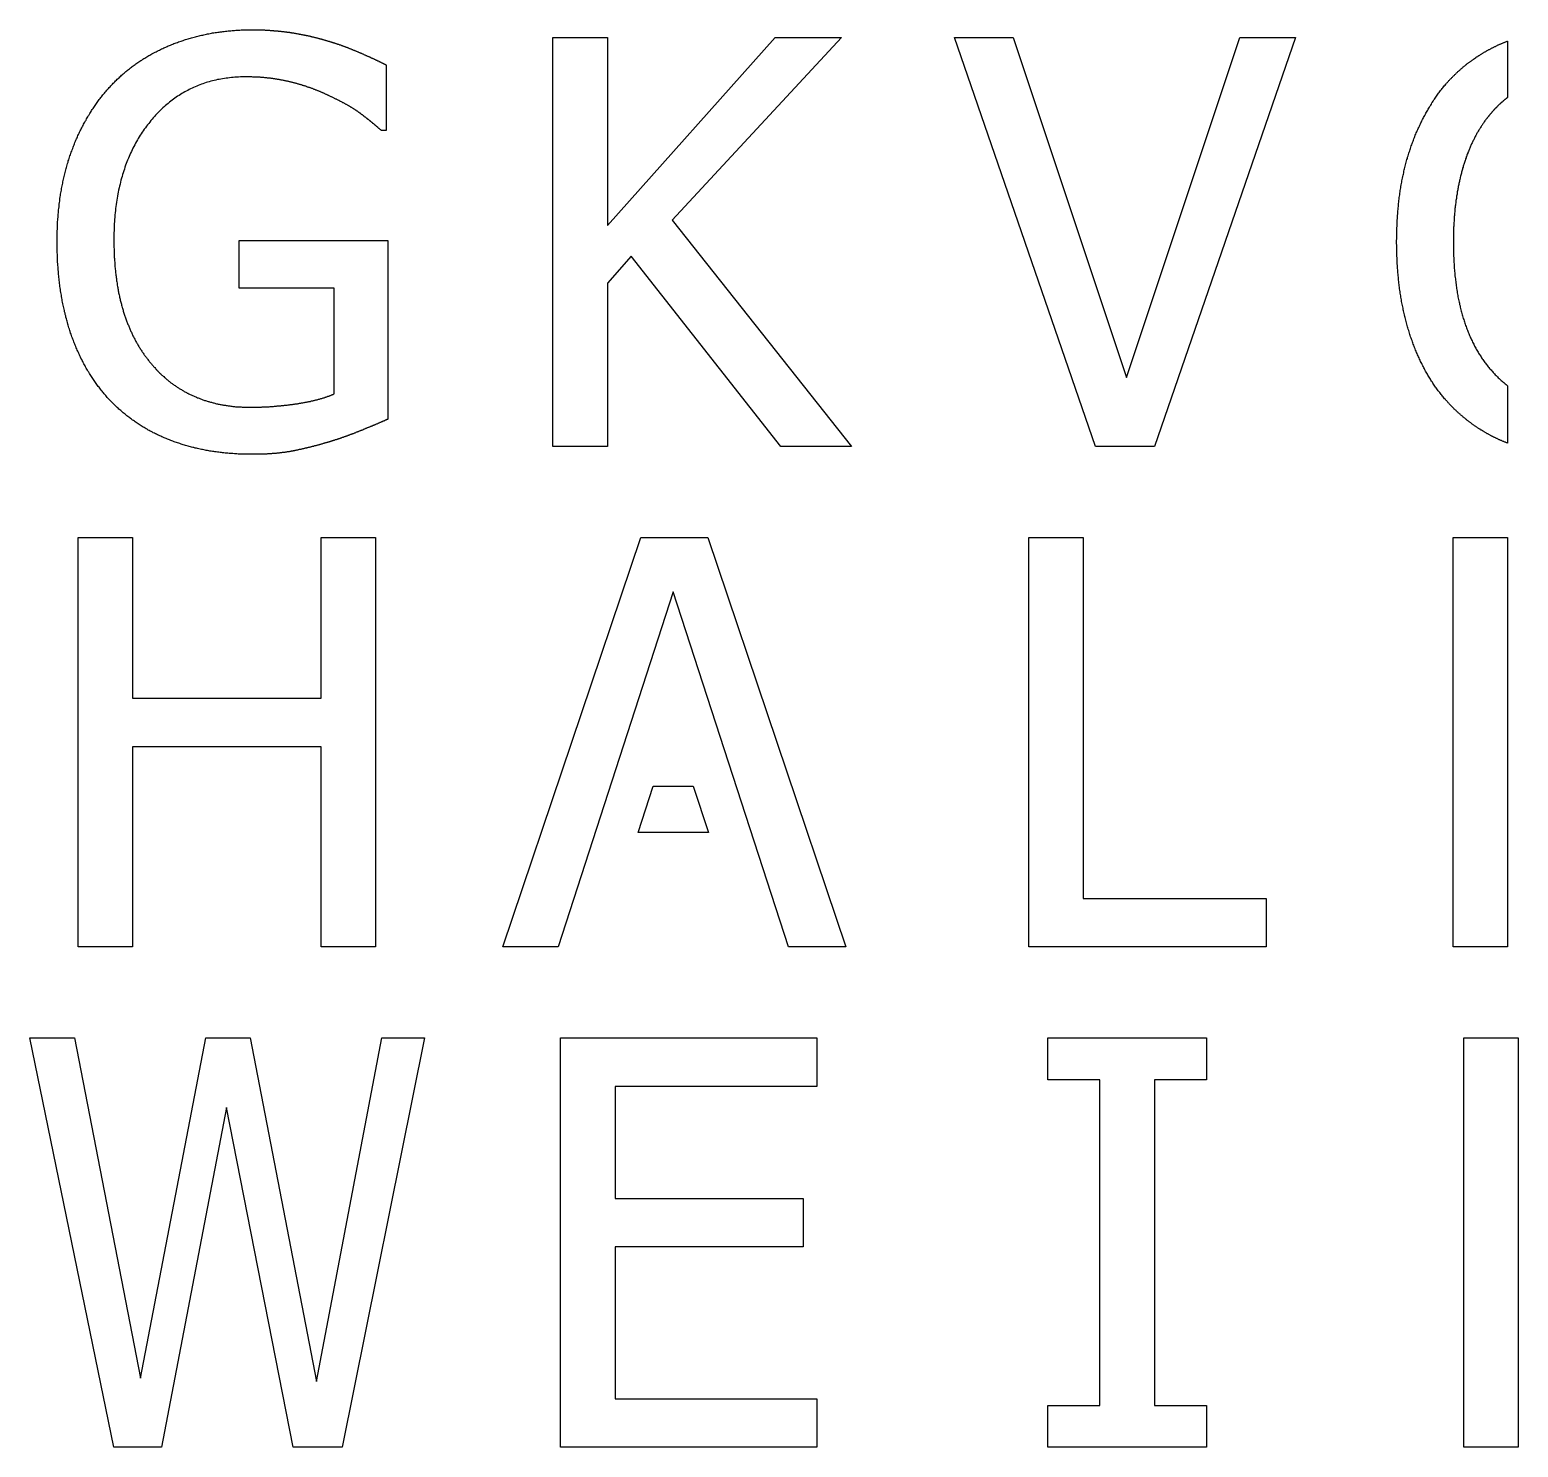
# Model space of a CAD drawing. Extents: x 63 to 563, y 268 to 768.
# Drawn here: x 331.4 to 440.4, y 521.3 to 625.1 of the extents above; entities that cross this region are included whole.
import ezdxf

# ---------------------------------------------------------------- set-up
doc = ezdxf.new("R2010")
doc.units = 0
doc.header["$LTSCALE"] = 2
doc.header["$MEASUREMENT"] = 0
doc.layers.get('0').update_dxf_attribs({"linetype": 'CONTINUOUS'})

msp = doc.modelspace()

# ---------------------------------------------------------------- linework, layer by layer
at = {"color": 1}
for points in [[(357.48, 617.76), (357.14, 617.76), (357.11, 617.78), (357.09, 617.8), (357.07, 617.82), (357.04, 617.84), (357.02, 617.86), (356.99, 617.88), (356.97, 617.9), (356.95, 617.92), (356.92, 617.94), (356.9, 617.96), (356.88, 617.98), (356.85, 618), (356.83, 618.02), (356.8, 618.04), (356.78, 618.06), (356.76, 618.08), (356.73, 618.1), (356.71, 618.12), (356.68, 618.14), (356.66, 618.16), (356.64, 618.18), (356.61, 618.2), (356.59, 618.22), (356.56, 618.24), (356.54, 618.26), (356.51, 618.28), (356.49, 618.3), (356.47, 618.32), (356.44, 618.34), (356.42, 618.36), (356.39, 618.38), (356.37, 618.4), (356.34, 618.42), (356.32, 618.44), (356.3, 618.46), (356.27, 618.48), (356.25, 618.5), (356.22, 618.52), (356.2, 618.54), (356.17, 618.56), (356.15, 618.58), (356.12, 618.6), (356.1, 618.62), (356.08, 618.64), (356.05, 618.65), (356.03, 618.67), (356, 618.69), (355.98, 618.71), (355.95, 618.73), (355.93, 618.75), (355.9, 618.77), (355.88, 618.79), (355.85, 618.81), (355.83, 618.83), (355.8, 618.85), (355.78, 618.87), (355.76, 618.88), (355.73, 618.9), (355.71, 618.92), (355.68, 618.94), (355.66, 618.96), (355.63, 618.98), (355.61, 619), (355.58, 619.02), (355.56, 619.03), (355.53, 619.05), (355.5, 619.07), (355.48, 619.09), (355.45, 619.11), (355.43, 619.13), (355.4, 619.15), (355.37, 619.17), (355.34, 619.19), (355.31, 619.21), (355.29, 619.23), (355.26, 619.25), (355.23, 619.26), (355.2, 619.28), (355.17, 619.3), (355.14, 619.32), (355.11, 619.34), (355.08, 619.36), (355.05, 619.38), (355.01, 619.4), (354.98, 619.42), (354.95, 619.44), (354.92, 619.46), (354.88, 619.48), (354.85, 619.5), (354.82, 619.52), (354.78, 619.54), (354.75, 619.56), (354.72, 619.58), (354.68, 619.6), (354.65, 619.62), (354.61, 619.64), (354.57, 619.66), (354.54, 619.68), (354.5, 619.7), (354.46, 619.72), (354.43, 619.74), (354.39, 619.76), (354.35, 619.78), (354.31, 619.8), (354.28, 619.82), (354.24, 619.84), (354.2, 619.86), (354.16, 619.88), (354.12, 619.9), (354.08, 619.92), (354.04, 619.95), (354, 619.97), (353.96, 619.99), (353.91, 620.01), (353.87, 620.03), (353.83, 620.05), (353.79, 620.07), (353.75, 620.09), (353.7, 620.11), (353.66, 620.13), (353.61, 620.16), (353.57, 620.18), (353.53, 620.2), (353.48, 620.22), (353.44, 620.24), (353.39, 620.26), (353.35, 620.28), (353.31, 620.3), (353.27, 620.32), (353.23, 620.34), (353.19, 620.36), (353.15, 620.38), (353.11, 620.4), (353.07, 620.41), (353.03, 620.43), (352.99, 620.45), (352.95, 620.47), (352.91, 620.49), (352.87, 620.51), (352.83, 620.52), (352.79, 620.54), (352.75, 620.56), (352.71, 620.58), (352.67, 620.59), (352.63, 620.61), (352.59, 620.63), (352.54, 620.65), (352.5, 620.66), (352.46, 620.68), (352.42, 620.7), (352.38, 620.71), (352.33, 620.73), (352.29, 620.75), (352.25, 620.76), (352.2, 620.78), (352.16, 620.8), (352.12, 620.81), (352.07, 620.83), (352.03, 620.84), (351.99, 620.86), (351.94, 620.88), (351.9, 620.89), (351.85, 620.91), (351.81, 620.92), (351.76, 620.94), (351.72, 620.95), (351.67, 620.97), (351.63, 620.98), (351.58, 621), (351.54, 621.01), (351.49, 621.03), (351.45, 621.04), (351.4, 621.06), (351.35, 621.07), (351.31, 621.08), (351.26, 621.1), (351.21, 621.11), (351.17, 621.13), (351.12, 621.14), (351.07, 621.15), (351.02, 621.17), (350.97, 621.18), (350.93, 621.2), (350.88, 621.21), (350.83, 621.22), (350.78, 621.23), (350.73, 621.25), (350.68, 621.26), (350.64, 621.27), (350.59, 621.29), (350.54, 621.3), (350.49, 621.31), (350.44, 621.32), (350.39, 621.34), (350.34, 621.35), (350.29, 621.36), (350.24, 621.37), (350.19, 621.38), (350.14, 621.39), (350.09, 621.4), (350.04, 621.41), (349.99, 621.42), (349.94, 621.43), (349.88, 621.45), (349.83, 621.46), (349.78, 621.46), (349.73, 621.47), (349.68, 621.48), (349.63, 621.49), (349.58, 621.5), (349.52, 621.51), (349.47, 621.52), (349.42, 621.53), (349.37, 621.53), (349.32, 621.54), (349.26, 621.55), (349.21, 621.56), (349.16, 621.57), (349.11, 621.57), (349.05, 621.58), (349, 621.59), (348.95, 621.59), (348.9, 621.6), (348.84, 621.6), (348.79, 621.61), (348.74, 621.62), (348.68, 621.62), (348.63, 621.63), (348.58, 621.63), (348.52, 621.64), (348.47, 621.64), (348.41, 621.64), (348.36, 621.65), (348.3, 621.65), (348.25, 621.66), (348.2, 621.66), (348.14, 621.66), (348.09, 621.67), (348.03, 621.67), (347.98, 621.67), (347.92, 621.68), (347.87, 621.68), (347.81, 621.68), (347.76, 621.68), (347.7, 621.68), (347.64, 621.69), (347.59, 621.69), (347.53, 621.69), (347.48, 621.69), (347.42, 621.69), (347.36, 621.69), (347.31, 621.69), (347.25, 621.69), (347.19, 621.69), (347.06, 621.69), (346.92, 621.69), (346.79, 621.69), (346.66, 621.68), (346.52, 621.67), (346.39, 621.66), (346.26, 621.65), (346.13, 621.64), (346, 621.63), (345.87, 621.61), (345.74, 621.6), (345.62, 621.58), (345.49, 621.56), (345.37, 621.53), (345.24, 621.51), (345.12, 621.49), (345, 621.46), (344.87, 621.43), (344.75, 621.4), (344.63, 621.37), (344.51, 621.34), (344.39, 621.3), (344.28, 621.27), (344.16, 621.23), (344.04, 621.19), (343.93, 621.15), (343.81, 621.11), (343.7, 621.06), (343.59, 621.01), (343.47, 620.97), (343.36, 620.92), (343.25, 620.87), (343.14, 620.81), (343.03, 620.76), (342.93, 620.7), (342.82, 620.65), (342.71, 620.59), (342.61, 620.53), (342.5, 620.47), (342.4, 620.4), (342.3, 620.34), (342.19, 620.27), (342.09, 620.2), (341.99, 620.13), (341.89, 620.06), (341.79, 619.98), (341.69, 619.91), (341.6, 619.83), (341.5, 619.75), (341.4, 619.67), (341.31, 619.59), (341.22, 619.51), (341.12, 619.42), (341.03, 619.34), (340.94, 619.25), (340.85, 619.16), (340.76, 619.07), (340.67, 618.98), (340.58, 618.88), (340.49, 618.78), (340.41, 618.69), (340.32, 618.59), (340.23, 618.49), (340.15, 618.38), (340.07, 618.28), (339.99, 618.18), (339.91, 618.07), (339.83, 617.96), (339.75, 617.86), (339.67, 617.75), (339.6, 617.64), (339.52, 617.52), (339.45, 617.41), (339.38, 617.3), (339.31, 617.18), (339.24, 617.07), (339.18, 616.95), (339.11, 616.84), (339.05, 616.72), (338.98, 616.6), (338.92, 616.48), (338.86, 616.35), (338.8, 616.23), (338.74, 616.11), (338.69, 615.98), (338.63, 615.86), (338.58, 615.73), (338.53, 615.6), (338.48, 615.47), (338.43, 615.34), (338.38, 615.21), (338.33, 615.08), (338.29, 614.94), (338.24, 614.81), (338.2, 614.67), (338.16, 614.53), (338.12, 614.4), (338.08, 614.26), (338.04, 614.12), (338, 613.98), (337.97, 613.83), (337.93, 613.69), (337.9, 613.55), (337.87, 613.4), (337.84, 613.25), (337.81, 613.11), (337.78, 612.96), (337.76, 612.81), (337.73, 612.66), (337.71, 612.5), (337.69, 612.35), (337.67, 612.2), (337.65, 612.04), (337.63, 611.89), (337.61, 611.73), (337.6, 611.57), (337.58, 611.41), (337.57, 611.25), (337.56, 611.09), (337.55, 610.93), (337.54, 610.76), (337.54, 610.6), (337.53, 610.43), (337.52, 610.26), (337.52, 610.1), (337.52, 609.93), (337.52, 609.76), (337.52, 609.66), (337.52, 609.57), (337.52, 609.47), (337.52, 609.38), (337.52, 609.29), (337.52, 609.19), (337.53, 609.1), (337.53, 609.01), (337.53, 608.92), (337.54, 608.83), (337.54, 608.74), (337.54, 608.64), (337.55, 608.55), (337.55, 608.46), (337.56, 608.38), (337.56, 608.28), (337.57, 608.2), (337.58, 608.11), (337.58, 608.02), (337.59, 607.93), (337.6, 607.85), (337.6, 607.76), (337.61, 607.67), (337.62, 607.59), (337.63, 607.5), (337.64, 607.41), (337.65, 607.33), (337.66, 607.24), (337.67, 607.16), (337.68, 607.08), (337.69, 606.99), (337.7, 606.91), (337.71, 606.83), (337.72, 606.75), (337.73, 606.66), (337.75, 606.58), (337.76, 606.5), (337.77, 606.42), (337.78, 606.34), (337.8, 606.26), (337.81, 606.18), (337.83, 606.1), (337.84, 606.02), (337.86, 605.94), (337.87, 605.86), (337.89, 605.78), (337.9, 605.71), (337.92, 605.63), (337.94, 605.55), (337.96, 605.48), (337.97, 605.4), (337.99, 605.33), (338.01, 605.25), (338.03, 605.17), (338.05, 605.1), (338.07, 605.03), (338.09, 604.95), (338.11, 604.88), (338.13, 604.8), (338.15, 604.73), (338.17, 604.66), (338.19, 604.59), (338.21, 604.52), (338.23, 604.45), (338.26, 604.38), (338.28, 604.3), (338.3, 604.23), (338.33, 604.16), (338.35, 604.1), (338.37, 604.03), (338.4, 603.96), (338.42, 603.89), (338.45, 603.82), (338.47, 603.75), (338.5, 603.68), (338.53, 603.62), (338.55, 603.55), (338.58, 603.49), (338.61, 603.42), (338.63, 603.35), (338.66, 603.29), (338.69, 603.22), (338.72, 603.16), (338.74, 603.1), (338.77, 603.03), (338.8, 602.97), (338.83, 602.9), (338.86, 602.84), (338.89, 602.78), (338.92, 602.72), (338.95, 602.65), (338.98, 602.59), (339.01, 602.53), (339.05, 602.47), (339.08, 602.41), (339.11, 602.35), (339.14, 602.29), (339.18, 602.23), (339.21, 602.17), (339.24, 602.12), (339.28, 602.06), (339.31, 602), (339.35, 601.94), (339.38, 601.88), (339.42, 601.83), (339.45, 601.77), (339.49, 601.71), (339.52, 601.66), (339.56, 601.6), (339.6, 601.55), (339.63, 601.49), (339.67, 601.44), (339.71, 601.38), (339.74, 601.33), (339.78, 601.28), (339.82, 601.23), (339.86, 601.17), (339.9, 601.12), (339.94, 601.07), (339.98, 601.02), (340.02, 600.97), (340.06, 600.91), (340.1, 600.86), (340.14, 600.81), (340.18, 600.76), (340.22, 600.71), (340.27, 600.66), (340.31, 600.62), (340.35, 600.57), (340.39, 600.52), (340.43, 600.47), (340.47, 600.42), (340.51, 600.38), (340.56, 600.33), (340.6, 600.28), (340.64, 600.24), (340.68, 600.19), (340.73, 600.15), (340.77, 600.1), (340.82, 600.06), (340.86, 600.01), (340.9, 599.97), (340.95, 599.93), (340.99, 599.88), (341.04, 599.84), (341.08, 599.8), (341.13, 599.76), (341.18, 599.72), (341.22, 599.67), (341.27, 599.63), (341.32, 599.59), (341.36, 599.55), (341.41, 599.51), (341.46, 599.48), (341.51, 599.44), (341.55, 599.4), (341.6, 599.36), (341.65, 599.32), (341.7, 599.28), (341.75, 599.25), (341.8, 599.21), (341.85, 599.17), (341.9, 599.14), (341.95, 599.1), (342, 599.07), (342.05, 599.03), (342.1, 599), (342.15, 598.96), (342.2, 598.93), (342.26, 598.9), (342.31, 598.86), (342.36, 598.83), (342.41, 598.8), (342.47, 598.77), (342.52, 598.74), (342.57, 598.71), (342.63, 598.67), (342.68, 598.64), (342.73, 598.61), (342.79, 598.58), (342.84, 598.55), (342.9, 598.52), (342.95, 598.5), (343.01, 598.47), (343.07, 598.44), (343.12, 598.41), (343.18, 598.39), (343.23, 598.36), (343.29, 598.33), (343.35, 598.31), (343.41, 598.28), (343.46, 598.26), (343.52, 598.23), (343.58, 598.21), (343.64, 598.18), (343.7, 598.16), (343.76, 598.14), (343.81, 598.11), (343.87, 598.09), (343.93, 598.07), (343.99, 598.05), (344.05, 598.03), (344.11, 598), (344.17, 597.98), (344.23, 597.97), (344.3, 597.95), (344.36, 597.93), (344.42, 597.91), (344.48, 597.89), (344.54, 597.87), (344.6, 597.85), (344.67, 597.84), (344.73, 597.82), (344.79, 597.8), (344.85, 597.79), (344.92, 597.77), (344.98, 597.76), (345.04, 597.74), (345.11, 597.73), (345.17, 597.71), (345.24, 597.7), (345.3, 597.69), (345.36, 597.67), (345.43, 597.66), (345.5, 597.65), (345.56, 597.64), (345.63, 597.63), (345.69, 597.62), (345.76, 597.61), (345.82, 597.6), (345.89, 597.59), (345.96, 597.58), (346.03, 597.57), (346.09, 597.56), (346.16, 597.55), (346.23, 597.54), (346.3, 597.54), (346.36, 597.53), (346.43, 597.52), (346.5, 597.52), (346.57, 597.51), (346.64, 597.51), (346.71, 597.5), (346.78, 597.5), (346.85, 597.5), (346.92, 597.49), (346.99, 597.49), (347.06, 597.49), (347.13, 597.48), (347.2, 597.48), (347.27, 597.48), (347.34, 597.48), (347.41, 597.48), (347.49, 597.48), (347.54, 597.48), (347.59, 597.48), (347.64, 597.48), (347.7, 597.48), (347.75, 597.48), (347.8, 597.48), (347.86, 597.48), (347.91, 597.48), (347.96, 597.48), (348.01, 597.49), (348.07, 597.49), (348.12, 597.49), (348.17, 597.49), (348.23, 597.49), (348.28, 597.49), (348.33, 597.49), (348.38, 597.5), (348.44, 597.5), (348.49, 597.5), (348.54, 597.5), (348.6, 597.51), (348.65, 597.51), (348.7, 597.51), (348.75, 597.51), (348.81, 597.52), (348.86, 597.52), (348.91, 597.52), (348.97, 597.53), (349.02, 597.53), (349.07, 597.53), (349.12, 597.54), (349.18, 597.54), (349.23, 597.54), (349.28, 597.55), (349.34, 597.55), (349.39, 597.56), (349.44, 597.56), (349.49, 597.57), (349.55, 597.57), (349.6, 597.58), (349.65, 597.58), (349.71, 597.59), (349.76, 597.59), (349.81, 597.6), (349.86, 597.6), (349.92, 597.61), (349.97, 597.61), (350.02, 597.62), (350.07, 597.62), (350.13, 597.63), (350.18, 597.64), (350.23, 597.64), (350.29, 597.65), (350.34, 597.65), (350.39, 597.66), (350.44, 597.67), (350.5, 597.67), (350.55, 597.68), (350.6, 597.69), (350.66, 597.7), (350.71, 597.7), (350.76, 597.71), (350.81, 597.72), (350.87, 597.73), (350.92, 597.73), (350.97, 597.74), (351.02, 597.75), (351.08, 597.76), (351.13, 597.77), (351.18, 597.77), (351.23, 597.78), (351.28, 597.79), (351.33, 597.8), (351.38, 597.81), (351.43, 597.82), (351.48, 597.83), (351.53, 597.84), (351.58, 597.85), (351.63, 597.86), (351.68, 597.87), (351.72, 597.87), (351.77, 597.88), (351.82, 597.89), (351.87, 597.9), (351.92, 597.91), (351.96, 597.92), (352.01, 597.94), (352.06, 597.95), (352.1, 597.96), (352.15, 597.97), (352.19, 597.98), (352.24, 597.99), (352.28, 598), (352.33, 598.01), (352.37, 598.02), (352.42, 598.03), (352.46, 598.05), (352.51, 598.06), (352.55, 598.07), (352.59, 598.08), (352.64, 598.09), (352.68, 598.11), (352.72, 598.12), (352.76, 598.13), (352.81, 598.14), (352.85, 598.16), (352.89, 598.17), (352.93, 598.18), (352.97, 598.2), (353.01, 598.21), (353.05, 598.22), (353.09, 598.24), (353.13, 598.25), (353.17, 598.26), (353.21, 598.28), (353.25, 598.29), (353.29, 598.3), (353.33, 598.32), (353.36, 598.33), (353.4, 598.35), (353.44, 598.36), (353.48, 598.38), (353.52, 598.39), (353.55, 598.41), (353.59, 598.42), (353.62, 598.44), (353.66, 598.45), (353.66, 606.21), (346.71, 606.21), (346.71, 609.71), (357.6, 609.71), (357.6, 596.6), (357.58, 596.59), (357.55, 596.58), (357.53, 596.57), (357.5, 596.56), (357.48, 596.55), (357.45, 596.54), (357.43, 596.53), (357.4, 596.52), (357.38, 596.5), (357.35, 596.49), (357.32, 596.48), (357.3, 596.47), (357.27, 596.46), (357.24, 596.45), (357.21, 596.43), (357.19, 596.42), (357.16, 596.41), (357.13, 596.4), (357.1, 596.38), (357.07, 596.37), (357.04, 596.36), (357.01, 596.35), (356.98, 596.33), (356.95, 596.32), (356.92, 596.31), (356.89, 596.29), (356.86, 596.28), (356.83, 596.27), (356.8, 596.25), (356.77, 596.24), (356.74, 596.23), (356.7, 596.22), (356.67, 596.2), (356.64, 596.19), (356.61, 596.17), (356.57, 596.16), (356.54, 596.15), (356.51, 596.13), (356.47, 596.12), (356.44, 596.1), (356.4, 596.09), (356.37, 596.07), (356.33, 596.06), (356.3, 596.04), (356.26, 596.03), (356.23, 596.02), (356.19, 596), (356.15, 595.99), (356.12, 595.97), (356.08, 595.96), (356.04, 595.94), (356.01, 595.92), (355.97, 595.91), (355.93, 595.89), (355.89, 595.88), (355.85, 595.86), (355.82, 595.85), (355.78, 595.83), (355.74, 595.81), (355.7, 595.8), (355.66, 595.78), (355.62, 595.77), (355.58, 595.75), (355.54, 595.73), (355.5, 595.72), (355.46, 595.7), (355.42, 595.68), (355.38, 595.67), (355.34, 595.65), (355.3, 595.64), (355.26, 595.62), (355.22, 595.61), (355.18, 595.59), (355.14, 595.57), (355.1, 595.56), (355.06, 595.54), (355.02, 595.53), (354.98, 595.51), (354.94, 595.5), (354.9, 595.48), (354.86, 595.47), (354.82, 595.45), (354.78, 595.44), (354.75, 595.42), (354.71, 595.41), (354.67, 595.4), (354.63, 595.38), (354.59, 595.37), (354.55, 595.35), (354.52, 595.34), (354.48, 595.33), (354.44, 595.31), (354.4, 595.3), (354.36, 595.29), (354.33, 595.27), (354.29, 595.26), (354.25, 595.25), (354.21, 595.23), (354.18, 595.22), (354.14, 595.21), (354.1, 595.2), (354.07, 595.18), (354.03, 595.17), (353.99, 595.16), (353.96, 595.15), (353.92, 595.13), (353.88, 595.12), (353.85, 595.11), (353.81, 595.1), (353.77, 595.09), (353.74, 595.08), (353.7, 595.06), (353.67, 595.05), (353.63, 595.04), (353.6, 595.03), (353.56, 595.02), (353.52, 595.01), (353.49, 595), (353.45, 594.99), (353.42, 594.98), (353.38, 594.96), (353.35, 594.95), (353.31, 594.94), (353.28, 594.93), (353.24, 594.92), (353.21, 594.91), (353.17, 594.9), (353.13, 594.89), (353.08, 594.88), (353.04, 594.86), (352.99, 594.85), (352.94, 594.84), (352.9, 594.82), (352.85, 594.81), (352.81, 594.8), (352.76, 594.78), (352.72, 594.77), (352.67, 594.76), (352.62, 594.74), (352.58, 594.73), (352.54, 594.72), (352.49, 594.71), (352.45, 594.7), (352.4, 594.68), (352.36, 594.67), (352.31, 594.66), (352.27, 594.65), (352.23, 594.64), (352.18, 594.63), (352.14, 594.61), (352.1, 594.6), (352.05, 594.59), (352.01, 594.58), (351.97, 594.57), (351.92, 594.56), (351.88, 594.55), (351.84, 594.54), (351.8, 594.53), (351.75, 594.52), (351.71, 594.51), (351.67, 594.5), (351.63, 594.49), (351.59, 594.48), (351.55, 594.47), (351.5, 594.46), (351.46, 594.45), (351.42, 594.44), (351.38, 594.43), (351.34, 594.42), (351.3, 594.41), (351.26, 594.4), (351.22, 594.39), (351.18, 594.38), (351.14, 594.38), (351.1, 594.37), (351.06, 594.36), (351.02, 594.35), (350.98, 594.34), (350.94, 594.33), (350.9, 594.33), (350.86, 594.32), (350.82, 594.31), (350.79, 594.3), (350.75, 594.29), (350.71, 594.29), (350.67, 594.28), (350.63, 594.27), (350.59, 594.26), (350.56, 594.26), (350.52, 594.25), (350.48, 594.24), (350.44, 594.24), (350.41, 594.23), (350.37, 594.22), (350.33, 594.22), (350.29, 594.21), (350.25, 594.2), (350.21, 594.2), (350.17, 594.19), (350.13, 594.19), (350.09, 594.18), (350.05, 594.17), (350.01, 594.17), (349.97, 594.16), (349.93, 594.16), (349.89, 594.15), (349.85, 594.15), (349.81, 594.14), (349.77, 594.14), (349.72, 594.13), (349.68, 594.13), (349.64, 594.12), (349.6, 594.12), (349.55, 594.11), (349.51, 594.11), (349.47, 594.11), (349.42, 594.1), (349.38, 594.1), (349.33, 594.09), (349.29, 594.09), (349.24, 594.09), (349.2, 594.08), (349.15, 594.08), (349.11, 594.08), (349.06, 594.07), (349.02, 594.07), (348.97, 594.07), (348.92, 594.06), (348.88, 594.06), (348.83, 594.06), (348.78, 594.06), (348.74, 594.05), (348.69, 594.05), (348.64, 594.05), (348.59, 594.05), (348.54, 594.04), (348.5, 594.04), (348.45, 594.04), (348.4, 594.04), (348.35, 594.04), (348.3, 594.04), (348.25, 594.03), (348.2, 594.03), (348.15, 594.03), (348.1, 594.03), (348.05, 594.03), (348, 594.03), (347.94, 594.03), (347.89, 594.03), (347.84, 594.03), (347.79, 594.03), (347.74, 594.03), (347.68, 594.03), (347.63, 594.03), (347.53, 594.03), (347.43, 594.03), (347.33, 594.03), (347.23, 594.03), (347.13, 594.03), (347.03, 594.04), (346.94, 594.04), (346.84, 594.04), (346.74, 594.05), (346.64, 594.05), (346.54, 594.06), (346.45, 594.06), (346.35, 594.07), (346.25, 594.08), (346.16, 594.08), (346.06, 594.09), (345.97, 594.1), (345.87, 594.11), (345.78, 594.11), (345.68, 594.12), (345.59, 594.13), (345.49, 594.14), (345.4, 594.15), (345.3, 594.17), (345.21, 594.18), (345.12, 594.19), (345.02, 594.2), (344.93, 594.22), (344.84, 594.23), (344.74, 594.24), (344.65, 594.26), (344.56, 594.27), (344.47, 594.29), (344.38, 594.31), (344.29, 594.32), (344.2, 594.34), (344.11, 594.36), (344.02, 594.38), (343.93, 594.39), (343.84, 594.41), (343.75, 594.43), (343.66, 594.45), (343.57, 594.47), (343.48, 594.49), (343.39, 594.52), (343.3, 594.54), (343.22, 594.56), (343.13, 594.58), (343.04, 594.61), (342.96, 594.63), (342.87, 594.65), (342.78, 594.68), (342.7, 594.71), (342.61, 594.73), (342.53, 594.76), (342.44, 594.78), (342.36, 594.81), (342.27, 594.84), (342.19, 594.87), (342.1, 594.9), (342.02, 594.92), (341.93, 594.95), (341.85, 594.99), (341.77, 595.01), (341.69, 595.05), (341.6, 595.08), (341.52, 595.11), (341.44, 595.14), (341.36, 595.18), (341.28, 595.21), (341.2, 595.24), (341.12, 595.28), (341.04, 595.31), (340.96, 595.35), (340.88, 595.38), (340.8, 595.42), (340.72, 595.46), (340.64, 595.5), (340.57, 595.53), (340.49, 595.57), (340.41, 595.61), (340.34, 595.65), (340.26, 595.69), (340.18, 595.73), (340.11, 595.77), (340.03, 595.81), (339.96, 595.86), (339.88, 595.9), (339.81, 595.94), (339.74, 595.99), (339.66, 596.03), (339.59, 596.07), (339.52, 596.12), (339.45, 596.16), (339.37, 596.21), (339.3, 596.26), (339.23, 596.3), (339.16, 596.35), (339.09, 596.4), (339.02, 596.45), (338.95, 596.5), (338.88, 596.54), (338.81, 596.6), (338.75, 596.65), (338.68, 596.7), (338.61, 596.75), (338.54, 596.8), (338.48, 596.85), (338.41, 596.9), (338.34, 596.96), (338.28, 597.01), (338.21, 597.07), (338.15, 597.12), (338.08, 597.18), (338.02, 597.23), (337.95, 597.29), (337.89, 597.35), (337.83, 597.4), (337.76, 597.46), (337.7, 597.52), (337.64, 597.58), (337.58, 597.64), (337.52, 597.7), (337.46, 597.76), (337.4, 597.82), (337.34, 597.88), (337.28, 597.94), (337.22, 598), (337.16, 598.07), (337.1, 598.13), (337.04, 598.2), (336.98, 598.26), (336.92, 598.33), (336.87, 598.39), (336.81, 598.46), (336.76, 598.53), (336.7, 598.59), (336.65, 598.66), (336.59, 598.73), (336.54, 598.8), (336.48, 598.87), (336.43, 598.94), (336.38, 599.01), (336.32, 599.08), (336.27, 599.15), (336.22, 599.22), (336.17, 599.29), (336.12, 599.36), (336.07, 599.44), (336.02, 599.51), (335.97, 599.58), (335.92, 599.66), (335.87, 599.73), (335.82, 599.81), (335.78, 599.88), (335.73, 599.96), (335.68, 600.04), (335.64, 600.11), (335.59, 600.19), (335.54, 600.27), (335.5, 600.35), (335.45, 600.43), (335.41, 600.51), (335.37, 600.59), (335.32, 600.67), (335.28, 600.75), (335.24, 600.83), (335.2, 600.91), (335.16, 600.99), (335.11, 601.08), (335.07, 601.16), (335.03, 601.24), (334.99, 601.33), (334.95, 601.41), (334.92, 601.5), (334.88, 601.58), (334.84, 601.67), (334.8, 601.75), (334.76, 601.84), (334.73, 601.93), (334.69, 602.02), (334.66, 602.11), (334.62, 602.2), (334.59, 602.28), (334.55, 602.37), (334.52, 602.46), (334.48, 602.55), (334.45, 602.65), (334.42, 602.74), (334.39, 602.83), (334.35, 602.92), (334.32, 603.02), (334.29, 603.11), (334.26, 603.2), (334.23, 603.3), (334.2, 603.39), (334.17, 603.49), (334.15, 603.58), (334.12, 603.68), (334.09, 603.78), (334.06, 603.87), (334.04, 603.97), (334.01, 604.07), (333.99, 604.17), (333.96, 604.27), (333.94, 604.37), (333.91, 604.46), (333.89, 604.57), (333.87, 604.66), (333.85, 604.77), (333.82, 604.87), (333.8, 604.97), (333.78, 605.07), (333.76, 605.17), (333.74, 605.28), (333.72, 605.38), (333.7, 605.48), (333.69, 605.59), (333.67, 605.69), (333.65, 605.8), (333.63, 605.9), (333.62, 606.01), (333.6, 606.12), (333.59, 606.22), (333.57, 606.33), (333.56, 606.44), (333.54, 606.55), (333.53, 606.66), (333.52, 606.76), (333.51, 606.88), (333.49, 606.99), (333.48, 607.1), (333.47, 607.21), (333.46, 607.32), (333.45, 607.43), (333.44, 607.54), (333.43, 607.65), (333.43, 607.77), (333.42, 607.88), (333.41, 608), (333.4, 608.11), (333.4, 608.22), (333.39, 608.34), (333.39, 608.46), (333.38, 608.57), (333.38, 608.69), (333.37, 608.8), (333.37, 608.92), (333.37, 609.04), (333.37, 609.16), (333.36, 609.28), (333.36, 609.4), (333.36, 609.51), (333.36, 609.63), (333.36, 609.75), (333.36, 609.86), (333.36, 609.98), (333.37, 610.09), (333.37, 610.2), (333.37, 610.31), (333.37, 610.42), (333.38, 610.54), (333.38, 610.65), (333.39, 610.76), (333.39, 610.87), (333.4, 610.98), (333.4, 611.09), (333.41, 611.2), (333.42, 611.3), (333.43, 611.41), (333.43, 611.52), (333.44, 611.63), (333.45, 611.74), (333.46, 611.84), (333.47, 611.95), (333.48, 612.05), (333.5, 612.16), (333.51, 612.27), (333.52, 612.37), (333.53, 612.48), (333.55, 612.58), (333.56, 612.68), (333.57, 612.79), (333.59, 612.89), (333.6, 612.99), (333.62, 613.1), (333.64, 613.2), (333.65, 613.3), (333.67, 613.4), (333.69, 613.5), (333.71, 613.6), (333.73, 613.7), (333.75, 613.8), (333.77, 613.9), (333.79, 614), (333.81, 614.1), (333.83, 614.2), (333.85, 614.29), (333.87, 614.39), (333.9, 614.49), (333.92, 614.59), (333.94, 614.68), (333.97, 614.78), (333.99, 614.87), (334.02, 614.97), (334.05, 615.06), (334.07, 615.16), (334.1, 615.25), (334.13, 615.35), (334.16, 615.44), (334.18, 615.53), (334.21, 615.62), (334.24, 615.72), (334.27, 615.81), (334.3, 615.9), (334.33, 615.99), (334.37, 616.08), (334.4, 616.17), (334.43, 616.26), (334.46, 616.35), (334.5, 616.44), (334.53, 616.53), (334.57, 616.62), (334.6, 616.71), (334.64, 616.79), (334.67, 616.88), (334.71, 616.97), (334.74, 617.05), (334.78, 617.14), (334.82, 617.22), (334.86, 617.31), (334.89, 617.39), (334.93, 617.48), (334.97, 617.56), (335.01, 617.64), (335.05, 617.73), (335.09, 617.81), (335.13, 617.89), (335.17, 617.97), (335.22, 618.05), (335.26, 618.14), (335.3, 618.22), (335.34, 618.3), (335.39, 618.38), (335.43, 618.46), (335.48, 618.53), (335.52, 618.61), (335.57, 618.69), (335.61, 618.77), (335.66, 618.85), (335.7, 618.92), (335.75, 619), (335.8, 619.08), (335.85, 619.15), (335.89, 619.23), (335.94, 619.3), (335.99, 619.38), (336.04, 619.45), (336.09, 619.52), (336.14, 619.6), (336.19, 619.67), (336.24, 619.74), (336.29, 619.81), (336.35, 619.88), (336.4, 619.96), (336.45, 620.03), (336.51, 620.1), (336.56, 620.17), (336.61, 620.24), (336.67, 620.3), (336.72, 620.37), (336.78, 620.44), (336.84, 620.51), (336.89, 620.58), (336.95, 620.64), (337.01, 620.71), (337.06, 620.78), (337.12, 620.84), (337.18, 620.91), (337.24, 620.97), (337.3, 621.04), (337.36, 621.1), (337.42, 621.16), (337.47, 621.22), (337.53, 621.28), (337.59, 621.34), (337.65, 621.4), (337.71, 621.46), (337.77, 621.52), (337.83, 621.58), (337.9, 621.63), (337.96, 621.69), (338.02, 621.75), (338.08, 621.81), (338.15, 621.86), (338.21, 621.92), (338.27, 621.97), (338.34, 622.03), (338.4, 622.08), (338.47, 622.13), (338.53, 622.19), (338.6, 622.24), (338.67, 622.29), (338.73, 622.35), (338.8, 622.4), (338.87, 622.45), (338.94, 622.5), (339, 622.55), (339.07, 622.6), (339.14, 622.65), (339.21, 622.7), (339.28, 622.75), (339.35, 622.79), (339.42, 622.84), (339.5, 622.89), (339.57, 622.93), (339.64, 622.98), (339.71, 623.03), (339.79, 623.07), (339.86, 623.12), (339.93, 623.16), (340.01, 623.21), (340.08, 623.25), (340.16, 623.29), (340.24, 623.33), (340.31, 623.38), (340.39, 623.42), (340.46, 623.46), (340.54, 623.5), (340.62, 623.54), (340.7, 623.58), (340.78, 623.62), (340.86, 623.66), (340.94, 623.7), (341.02, 623.74), (341.1, 623.77), (341.18, 623.81), (341.26, 623.85), (341.34, 623.88), (341.42, 623.92), (341.51, 623.96), (341.59, 623.99), (341.67, 624.02), (341.76, 624.06), (341.84, 624.09), (341.92, 624.13), (342.01, 624.16), (342.09, 624.19), (342.18, 624.22), (342.26, 624.25), (342.35, 624.28), (342.44, 624.31), (342.52, 624.34), (342.61, 624.37), (342.7, 624.4), (342.78, 624.43), (342.87, 624.46), (342.96, 624.48), (343.05, 624.51), (343.13, 624.53), (343.22, 624.56), (343.31, 624.58), (343.4, 624.61), (343.49, 624.63), (343.58, 624.65), (343.67, 624.68), (343.76, 624.7), (343.85, 624.72), (343.94, 624.74), (344.03, 624.76), (344.12, 624.78), (344.21, 624.8), (344.3, 624.82), (344.39, 624.84), (344.48, 624.86), (344.58, 624.87), (344.67, 624.89), (344.76, 624.91), (344.85, 624.92), (344.95, 624.94), (345.04, 624.95), (345.13, 624.97), (345.23, 624.98), (345.32, 624.99), (345.42, 625), (345.51, 625.02), (345.61, 625.03), (345.7, 625.04), (345.8, 625.05), (345.89, 625.06), (345.99, 625.07), (346.08, 625.08), (346.18, 625.09), (346.28, 625.09), (346.37, 625.1), (346.47, 625.11), (346.57, 625.11), (346.67, 625.12), (346.76, 625.12), (346.86, 625.13), (346.96, 625.13), (347.06, 625.14), (347.16, 625.14), (347.26, 625.14), (347.36, 625.14), (347.46, 625.14), (347.56, 625.14), (347.66, 625.15), (347.7, 625.15), (347.75, 625.14), (347.8, 625.14), (347.85, 625.14), (347.9, 625.14), (347.94, 625.14), (347.99, 625.14), (348.04, 625.14), (348.09, 625.14), (348.14, 625.14), (348.18, 625.14), (348.23, 625.14), (348.28, 625.14), (348.32, 625.13), (348.37, 625.13), (348.42, 625.13), (348.47, 625.13), (348.51, 625.13), (348.56, 625.13), (348.61, 625.12), (348.65, 625.12), (348.7, 625.12), (348.75, 625.12), (348.79, 625.11), (348.84, 625.11), (348.89, 625.11), (348.93, 625.11), (348.98, 625.1), (349.02, 625.1), (349.07, 625.1), (349.12, 625.09), (349.16, 625.09), (349.21, 625.09), (349.25, 625.08), (349.3, 625.08), (349.35, 625.08), (349.39, 625.07), (349.44, 625.07), (349.48, 625.06), (349.53, 625.06), (349.57, 625.05), (349.62, 625.05), (349.66, 625.04), (349.71, 625.04), (349.75, 625.04), (349.8, 625.03), (349.84, 625.03), (349.89, 625.02), (349.93, 625.01), (349.98, 625.01), (350.02, 625), (350.07, 625), (350.11, 624.99), (350.16, 624.99), (350.2, 624.98), (350.24, 624.98), (350.29, 624.97), (350.33, 624.96), (350.38, 624.96), (350.42, 624.95), (350.46, 624.94), (350.51, 624.94), (350.55, 624.93), (350.6, 624.92), (350.64, 624.92), (350.68, 624.91), (350.73, 624.9), (350.77, 624.89), (350.81, 624.89), (350.86, 624.88), (350.9, 624.87), (350.94, 624.87), (350.99, 624.86), (351.03, 624.85), (351.07, 624.84), (351.11, 624.83), (351.16, 624.83), (351.2, 624.82), (351.24, 624.81), (351.29, 624.8), (351.33, 624.79), (351.37, 624.78), (351.41, 624.78), (351.46, 624.77), (351.5, 624.76), (351.54, 624.75), (351.58, 624.74), (351.62, 624.73), (351.67, 624.72), (351.71, 624.72), (351.75, 624.71), (351.79, 624.7), (351.83, 624.69), (351.88, 624.68), (351.92, 624.67), (351.96, 624.66), (352, 624.65), (352.04, 624.64), (352.09, 624.63), (352.13, 624.62), (352.17, 624.61), (352.21, 624.6), (352.25, 624.59), (352.29, 624.58), (352.33, 624.57), (352.37, 624.56), (352.42, 624.55), (352.46, 624.54), (352.5, 624.53), (352.54, 624.51), (352.58, 624.5), (352.62, 624.49), (352.66, 624.48), (352.7, 624.47), (352.74, 624.46), (352.78, 624.45), (352.82, 624.44), (352.86, 624.43), (352.9, 624.41), (352.94, 624.4), (352.98, 624.39), (353.02, 624.38), (353.06, 624.37), (353.1, 624.35), (353.14, 624.34), (353.18, 624.33), (353.22, 624.32), (353.26, 624.31), (353.29, 624.3), (353.32, 624.29), (353.35, 624.28), (353.39, 624.27), (353.42, 624.26), (353.45, 624.25), (353.48, 624.24), (353.52, 624.23), (353.55, 624.22), (353.58, 624.21), (353.62, 624.2), (353.65, 624.19), (353.68, 624.18), (353.72, 624.17), (353.75, 624.16), (353.79, 624.14), (353.82, 624.13), (353.85, 624.12), (353.89, 624.11), (353.92, 624.1), (353.96, 624.09), (353.99, 624.08), (354.03, 624.06), (354.06, 624.05), (354.1, 624.04), (354.13, 624.03), (354.17, 624.01), (354.2, 624), (354.24, 623.99), (354.27, 623.98), (354.31, 623.96), (354.34, 623.95), (354.38, 623.94), (354.42, 623.92), (354.45, 623.91), (354.49, 623.9), (354.52, 623.88), (354.56, 623.87), (354.6, 623.86), (354.63, 623.84), (354.67, 623.83), (354.71, 623.81), (354.74, 623.8), (354.78, 623.78), (354.82, 623.77), (354.85, 623.75), (354.89, 623.74), (354.93, 623.72), (354.97, 623.71), (355, 623.69), (355.04, 623.68), (355.08, 623.66), (355.12, 623.65), (355.16, 623.63), (355.19, 623.62), (355.23, 623.6), (355.27, 623.58), (355.31, 623.57), (355.35, 623.55), (355.39, 623.53), (355.43, 623.52), (355.46, 623.5), (355.5, 623.48), (355.54, 623.47), (355.58, 623.45), (355.62, 623.43), (355.66, 623.42), (355.7, 623.4), (355.73, 623.38), (355.77, 623.37), (355.81, 623.35), (355.84, 623.34), (355.88, 623.32), (355.92, 623.3), (355.95, 623.29), (355.99, 623.27), (356.03, 623.26), (356.06, 623.24), (356.1, 623.22), (356.13, 623.21), (356.17, 623.19), (356.2, 623.18), (356.23, 623.16), (356.27, 623.15), (356.3, 623.13), (356.34, 623.12), (356.37, 623.1), (356.4, 623.09), (356.43, 623.07), (356.47, 623.06), (356.5, 623.04), (356.53, 623.03), (356.56, 623.01), (356.59, 623), (356.63, 622.98), (356.66, 622.97), (356.69, 622.95), (356.72, 622.94), (356.75, 622.93), (356.78, 622.91), (356.81, 622.9), (356.84, 622.88), (356.87, 622.87), (356.9, 622.86), (356.93, 622.84), (356.95, 622.83), (356.98, 622.82), (357.01, 622.8), (357.04, 622.79), (357.07, 622.77), (357.09, 622.76), (357.12, 622.75), (357.15, 622.73), (357.18, 622.72), (357.2, 622.71), (357.23, 622.7), (357.25, 622.68), (357.28, 622.67), (357.31, 622.66), (357.33, 622.64), (357.36, 622.63), (357.38, 622.62), (357.41, 622.61), (357.43, 622.59), (357.45, 622.58), (357.48, 622.57)], [(386.41, 594.59), (375.44, 608.54), (373.69, 606.57), (373.69, 594.59), (369.7, 594.59), (369.7, 624.59), (373.69, 624.59), (373.69, 610.8), (385.99, 624.59), (390.85, 624.59), (378.43, 611.19), (391.58, 594.59)], [(399.14, 624.59), (403.42, 624.59), (411.74, 599.67), (420.05, 624.59), (424.11, 624.59), (413.78, 594.59), (409.47, 594.59)], [(439.67, 620.19), (439.65, 620.18), (439.63, 620.16), (439.62, 620.15), (439.6, 620.14), (439.58, 620.12), (439.56, 620.11), (439.55, 620.1), (439.53, 620.08), (439.51, 620.07), (439.5, 620.05), (439.48, 620.04), (439.46, 620.03), (439.44, 620.01), (439.43, 620), (439.41, 619.99), (439.39, 619.97), (439.38, 619.96), (439.36, 619.94), (439.34, 619.93), (439.33, 619.91), (439.31, 619.9), (439.29, 619.88), (439.28, 619.87), (439.26, 619.85), (439.24, 619.84), (439.23, 619.83), (439.21, 619.81), (439.19, 619.79), (439.18, 619.78), (439.16, 619.76), (439.14, 619.75), (439.13, 619.73), (439.11, 619.72), (439.09, 619.7), (439.08, 619.69), (439.06, 619.67), (439.05, 619.66), (439.03, 619.64), (439.01, 619.63), (439, 619.61), (438.98, 619.59), (438.96, 619.58), (438.95, 619.56), (438.93, 619.55), (438.92, 619.53), (438.9, 619.51), (438.88, 619.5), (438.87, 619.48), (438.85, 619.47), (438.84, 619.45), (438.82, 619.43), (438.8, 619.42), (438.79, 619.4), (438.77, 619.38), (438.76, 619.37), (438.74, 619.35), (438.73, 619.33), (438.71, 619.32), (438.69, 619.3), (438.68, 619.28), (438.66, 619.27), (438.65, 619.25), (438.63, 619.23), (438.62, 619.22), (438.6, 619.2), (438.59, 619.18), (438.57, 619.16), (438.55, 619.15), (438.54, 619.13), (438.52, 619.11), (438.51, 619.09), (438.49, 619.08), (438.48, 619.06), (438.46, 619.04), (438.45, 619.02), (438.43, 619), (438.42, 618.99), (438.4, 618.97), (438.39, 618.95), (438.37, 618.93), (438.36, 618.91), (438.34, 618.9), (438.33, 618.88), (438.31, 618.86), (438.3, 618.84), (438.28, 618.82), (438.27, 618.8), (438.25, 618.79), (438.24, 618.77), (438.22, 618.75), (438.21, 618.73), (438.19, 618.71), (438.18, 618.69), (438.16, 618.67), (438.15, 618.65), (438.11, 618.61), (438.07, 618.56), (438.04, 618.51), (438, 618.46), (437.96, 618.41), (437.93, 618.36), (437.89, 618.31), (437.86, 618.26), (437.82, 618.21), (437.79, 618.15), (437.75, 618.1), (437.72, 618.05), (437.68, 617.99), (437.65, 617.94), (437.62, 617.89), (437.58, 617.83), (437.55, 617.78), (437.52, 617.72), (437.48, 617.67), (437.45, 617.61), (437.42, 617.56), (437.39, 617.5), (437.36, 617.44), (437.33, 617.39), (437.3, 617.33), (437.27, 617.27), (437.24, 617.21), (437.21, 617.15), (437.18, 617.09), (437.15, 617.03), (437.12, 616.97), (437.09, 616.91), (437.06, 616.85), (437.03, 616.79), (437, 616.73), (436.98, 616.67), (436.95, 616.61), (436.92, 616.54), (436.89, 616.48), (436.87, 616.42), (436.84, 616.35), (436.82, 616.29), (436.79, 616.22), (436.76, 616.16), (436.74, 616.09), (436.71, 616.03), (436.69, 615.96), (436.67, 615.89), (436.64, 615.83), (436.62, 615.76), (436.59, 615.69), (436.57, 615.62), (436.55, 615.56), (436.53, 615.49), (436.5, 615.42), (436.48, 615.35), (436.46, 615.28), (436.44, 615.21), (436.42, 615.14), (436.4, 615.07), (436.37, 614.99), (436.35, 614.92), (436.33, 614.85), (436.31, 614.78), (436.29, 614.7), (436.28, 614.63), (436.26, 614.56), (436.24, 614.48), (436.22, 614.41), (436.2, 614.33), (436.18, 614.26), (436.17, 614.18), (436.15, 614.11), (436.13, 614.03), (436.12, 613.96), (436.1, 613.88), (436.08, 613.8), (436.07, 613.73), (436.05, 613.65), (436.04, 613.57), (436.02, 613.49), (436.01, 613.42), (436, 613.34), (435.98, 613.26), (435.97, 613.18), (435.96, 613.1), (435.94, 613.02), (435.93, 612.94), (435.92, 612.86), (435.91, 612.78), (435.9, 612.7), (435.88, 612.62), (435.87, 612.54), (435.86, 612.46), (435.85, 612.37), (435.84, 612.29), (435.83, 612.21), (435.82, 612.12), (435.81, 612.04), (435.81, 611.96), (435.8, 611.87), (435.79, 611.79), (435.78, 611.71), (435.77, 611.62), (435.77, 611.53), (435.76, 611.45), (435.75, 611.36), (435.75, 611.28), (435.74, 611.19), (435.74, 611.11), (435.73, 611.02), (435.73, 610.93), (435.72, 610.84), (435.72, 610.76), (435.71, 610.67), (435.71, 610.58), (435.71, 610.49), (435.7, 610.4), (435.7, 610.31), (435.7, 610.22), (435.7, 610.13), (435.7, 610.04), (435.69, 609.95), (435.69, 609.86), (435.69, 609.77), (435.69, 609.68), (435.69, 609.59), (435.69, 609.47), (435.69, 609.35), (435.69, 609.23), (435.7, 609.12), (435.7, 609), (435.7, 608.88), (435.7, 608.77), (435.71, 608.65), (435.71, 608.54), (435.72, 608.43), (435.72, 608.32), (435.73, 608.2), (435.73, 608.09), (435.74, 607.98), (435.75, 607.87), (435.76, 607.76), (435.76, 607.65), (435.77, 607.54), (435.78, 607.43), (435.79, 607.33), (435.8, 607.22), (435.81, 607.11), (435.82, 607), (435.84, 606.9), (435.85, 606.79), (435.86, 606.69), (435.87, 606.59), (435.89, 606.48), (435.9, 606.38), (435.92, 606.28), (435.93, 606.18), (435.95, 606.08), (435.96, 605.97), (435.98, 605.87), (436, 605.77), (436.02, 605.68), (436.03, 605.58), (436.05, 605.48), (436.07, 605.38), (436.09, 605.29), (436.11, 605.19), (436.13, 605.1), (436.15, 605), (436.18, 604.91), (436.2, 604.81), (436.22, 604.72), (436.24, 604.63), (436.27, 604.53), (436.29, 604.44), (436.32, 604.35), (436.34, 604.26), (436.37, 604.17), (436.39, 604.08), (436.42, 603.99), (436.45, 603.9), (436.48, 603.82), (436.5, 603.73), (436.53, 603.64), (436.56, 603.56), (436.59, 603.47), (436.62, 603.39), (436.65, 603.3), (436.69, 603.22), (436.72, 603.14), (436.75, 603.05), (436.78, 602.97), (436.82, 602.89), (436.85, 602.81), (436.88, 602.73), (436.92, 602.65), (436.95, 602.57), (436.99, 602.49), (437.03, 602.41), (437.06, 602.34), (437.1, 602.26), (437.14, 602.18), (437.18, 602.11), (437.21, 602.03), (437.25, 601.96), (437.29, 601.88), (437.33, 601.81), (437.37, 601.74), (437.42, 601.66), (437.46, 601.59), (437.5, 601.52), (437.54, 601.45), (437.59, 601.38), (437.63, 601.31), (437.67, 601.24), (437.72, 601.17), (437.76, 601.1), (437.81, 601.03), (437.86, 600.97), (437.9, 600.9), (437.95, 600.84), (438, 600.77), (438.05, 600.71), (438.1, 600.64), (438.14, 600.58), (438.19, 600.51), (438.24, 600.45), (438.29, 600.39), (438.35, 600.33), (438.4, 600.27), (438.45, 600.21), (438.5, 600.15), (438.55, 600.09), (438.6, 600.03), (438.66, 599.98), (438.71, 599.92), (438.76, 599.86), (438.82, 599.81), (438.87, 599.75), (438.93, 599.7), (438.98, 599.64), (439.04, 599.59), (439.09, 599.54), (439.15, 599.49), (439.2, 599.44), (439.26, 599.39), (439.32, 599.34), (439.38, 599.29), (439.43, 599.24), (439.49, 599.19), (439.55, 599.14), (439.61, 599.1), (439.67, 599.05), (439.67, 594.84), (439.63, 594.86), (439.58, 594.88), (439.54, 594.89), (439.5, 594.91), (439.46, 594.93), (439.42, 594.94), (439.38, 594.96), (439.34, 594.98), (439.29, 595), (439.25, 595.01), (439.21, 595.03), (439.17, 595.05), (439.13, 595.07), (439.09, 595.09), (439.05, 595.1), (439.01, 595.12), (438.97, 595.14), (438.93, 595.16), (438.89, 595.18), (438.85, 595.2), (438.81, 595.22), (438.77, 595.24), (438.73, 595.25), (438.69, 595.27), (438.65, 595.29), (438.61, 595.31), (438.57, 595.33), (438.53, 595.35), (438.49, 595.37), (438.45, 595.39), (438.42, 595.41), (438.38, 595.44), (438.34, 595.46), (438.3, 595.48), (438.26, 595.5), (438.22, 595.52), (438.18, 595.54), (438.14, 595.56), (438.11, 595.59), (438.07, 595.61), (438.03, 595.63), (437.99, 595.65), (437.95, 595.67), (437.92, 595.7), (437.88, 595.72), (437.84, 595.74), (437.8, 595.76), (437.77, 595.79), (437.73, 595.81), (437.69, 595.83), (437.66, 595.86), (437.62, 595.88), (437.58, 595.9), (437.54, 595.93), (437.51, 595.95), (437.47, 595.97), (437.43, 596), (437.4, 596.02), (437.36, 596.05), (437.33, 596.07), (437.29, 596.1), (437.25, 596.12), (437.22, 596.15), (437.18, 596.17), (437.15, 596.2), (437.11, 596.22), (437.07, 596.25), (437.04, 596.27), (437, 596.3), (436.97, 596.33), (436.93, 596.35), (436.9, 596.38), (436.86, 596.4), (436.83, 596.43), (436.79, 596.46), (436.76, 596.48), (436.72, 596.51), (436.69, 596.54), (436.65, 596.57), (436.62, 596.59), (436.59, 596.62), (436.55, 596.65), (436.52, 596.68), (436.48, 596.7), (436.45, 596.73), (436.42, 596.76), (436.38, 596.79), (436.35, 596.82), (436.31, 596.85), (436.28, 596.88), (436.25, 596.9), (436.21, 596.93), (436.18, 596.96), (436.15, 596.99), (436.11, 597.02), (436.08, 597.05), (436.05, 597.08), (436.02, 597.11), (435.98, 597.14), (435.95, 597.17), (435.92, 597.2), (435.89, 597.23), (435.85, 597.26), (435.82, 597.29), (435.79, 597.32), (435.76, 597.35), (435.73, 597.39), (435.69, 597.42), (435.66, 597.45), (435.63, 597.48), (435.6, 597.51), (435.57, 597.54), (435.54, 597.58), (435.51, 597.61), (435.47, 597.64), (435.44, 597.67), (435.41, 597.71), (435.38, 597.74), (435.35, 597.77), (435.32, 597.8), (435.29, 597.84), (435.26, 597.87), (435.23, 597.9), (435.2, 597.94), (435.17, 597.97), (435.14, 598), (435.11, 598.04), (435.05, 598.1), (435, 598.16), (434.95, 598.23), (434.89, 598.29), (434.84, 598.36), (434.79, 598.42), (434.74, 598.49), (434.69, 598.56), (434.64, 598.62), (434.58, 598.69), (434.53, 598.76), (434.48, 598.83), (434.44, 598.89), (434.39, 598.96), (434.34, 599.03), (434.29, 599.1), (434.24, 599.17), (434.19, 599.24), (434.15, 599.32), (434.1, 599.39), (434.05, 599.46), (434.01, 599.53), (433.96, 599.61), (433.92, 599.68), (433.87, 599.75), (433.83, 599.83), (433.79, 599.9), (433.74, 599.98), (433.7, 600.05), (433.66, 600.13), (433.61, 600.21), (433.57, 600.29), (433.53, 600.36), (433.49, 600.44), (433.45, 600.52), (433.41, 600.6), (433.37, 600.68), (433.33, 600.76), (433.29, 600.84), (433.25, 600.92), (433.21, 601), (433.18, 601.09), (433.14, 601.17), (433.1, 601.25), (433.06, 601.33), (433.03, 601.42), (432.99, 601.5), (432.96, 601.59), (432.92, 601.67), (432.89, 601.76), (432.85, 601.85), (432.82, 601.93), (432.79, 602.02), (432.75, 602.11), (432.72, 602.19), (432.69, 602.28), (432.66, 602.37), (432.62, 602.46), (432.59, 602.55), (432.56, 602.64), (432.53, 602.73), (432.5, 602.82), (432.47, 602.92), (432.44, 603.01), (432.42, 603.1), (432.39, 603.19), (432.36, 603.29), (432.33, 603.38), (432.31, 603.48), (432.28, 603.57), (432.25, 603.66), (432.23, 603.76), (432.2, 603.86), (432.18, 603.95), (432.15, 604.05), (432.13, 604.14), (432.11, 604.24), (432.08, 604.34), (432.06, 604.44), (432.04, 604.54), (432.02, 604.63), (432, 604.73), (431.98, 604.83), (431.96, 604.93), (431.94, 605.03), (431.92, 605.13), (431.9, 605.24), (431.88, 605.34), (431.87, 605.44), (431.85, 605.54), (431.83, 605.64), (431.82, 605.75), (431.8, 605.85), (431.78, 605.95), (431.77, 606.06), (431.75, 606.16), (431.74, 606.27), (431.73, 606.37), (431.71, 606.48), (431.7, 606.58), (431.69, 606.69), (431.68, 606.8), (431.67, 606.9), (431.66, 607.01), (431.65, 607.12), (431.64, 607.23), (431.63, 607.34), (431.62, 607.44), (431.61, 607.55), (431.6, 607.66), (431.59, 607.77), (431.59, 607.88), (431.58, 607.99), (431.57, 608.11), (431.57, 608.22), (431.56, 608.33), (431.56, 608.44), (431.55, 608.55), (431.55, 608.67), (431.55, 608.78), (431.54, 608.89), (431.54, 609.01), (431.54, 609.12), (431.54, 609.24), (431.54, 609.36), (431.53, 609.47), (431.53, 609.59), (431.53, 609.71), (431.54, 609.82), (431.54, 609.94), (431.54, 610.06), (431.54, 610.17), (431.54, 610.29), (431.55, 610.41), (431.55, 610.52), (431.55, 610.64), (431.56, 610.75), (431.56, 610.86), (431.57, 610.98), (431.57, 611.09), (431.58, 611.2), (431.59, 611.32), (431.59, 611.43), (431.6, 611.54), (431.61, 611.65), (431.62, 611.76), (431.63, 611.87), (431.64, 611.98), (431.65, 612.09), (431.66, 612.2), (431.67, 612.31), (431.68, 612.41), (431.69, 612.52), (431.7, 612.63), (431.72, 612.73), (431.73, 612.84), (431.74, 612.95), (431.76, 613.05), (431.77, 613.16), (431.79, 613.26), (431.8, 613.36), (431.82, 613.47), (431.84, 613.57), (431.85, 613.67), (431.87, 613.77), (431.89, 613.88), (431.91, 613.98), (431.92, 614.08), (431.94, 614.18), (431.96, 614.28), (431.98, 614.38), (432, 614.48), (432.03, 614.57), (432.05, 614.67), (432.07, 614.77), (432.09, 614.87), (432.12, 614.96), (432.14, 615.06), (432.16, 615.15), (432.19, 615.25), (432.21, 615.35), (432.24, 615.44), (432.26, 615.53), (432.29, 615.63), (432.32, 615.72), (432.34, 615.81), (432.37, 615.9), (432.4, 616), (432.43, 616.09), (432.46, 616.18), (432.49, 616.27), (432.52, 616.36), (432.55, 616.45), (432.58, 616.54), (432.61, 616.63), (432.64, 616.71), (432.67, 616.8), (432.7, 616.89), (432.74, 616.98), (432.77, 617.06), (432.8, 617.15), (432.84, 617.24), (432.87, 617.32), (432.9, 617.41), (432.94, 617.49), (432.97, 617.58), (433.01, 617.66), (433.05, 617.74), (433.08, 617.83), (433.12, 617.91), (433.16, 617.99), (433.2, 618.07), (433.23, 618.16), (433.27, 618.24), (433.31, 618.32), (433.35, 618.4), (433.39, 618.48), (433.43, 618.56), (433.47, 618.64), (433.51, 618.72), (433.55, 618.79), (433.59, 618.87), (433.64, 618.95), (433.68, 619.03), (433.72, 619.1), (433.76, 619.18), (433.81, 619.26), (433.85, 619.33), (433.9, 619.41), (433.94, 619.48), (433.99, 619.56), (434.03, 619.63), (434.08, 619.7), (434.12, 619.78), (434.17, 619.85), (434.22, 619.92), (434.27, 620), (434.31, 620.07), (434.36, 620.14), (434.41, 620.21), (434.46, 620.28), (434.51, 620.35), (434.56, 620.42), (434.61, 620.49), (434.66, 620.56), (434.71, 620.62), (434.76, 620.69), (434.81, 620.76), (434.87, 620.83), (434.92, 620.89), (434.97, 620.96), (435.02, 621.03), (435.08, 621.09), (435.13, 621.16), (435.16, 621.19), (435.19, 621.23), (435.22, 621.26), (435.25, 621.29), (435.28, 621.33), (435.31, 621.36), (435.34, 621.39), (435.37, 621.42), (435.4, 621.46), (435.43, 621.49), (435.46, 621.52), (435.49, 621.55), (435.52, 621.58), (435.55, 621.61), (435.59, 621.65), (435.62, 621.68), (435.65, 621.71), (435.68, 621.74), (435.71, 621.77), (435.74, 621.8), (435.77, 621.83), (435.8, 621.86), (435.84, 621.89), (435.87, 621.92), (435.9, 621.96), (435.93, 621.99), (435.96, 622.01), (436, 622.04), (436.03, 622.08), (436.06, 622.1), (436.09, 622.13), (436.13, 622.16), (436.16, 622.19), (436.19, 622.22), (436.22, 622.25), (436.26, 622.28), (436.29, 622.31), (436.32, 622.34), (436.36, 622.36), (436.39, 622.39), (436.42, 622.42), (436.46, 622.45), (436.49, 622.48), (436.52, 622.5), (436.56, 622.53), (436.59, 622.56), (436.63, 622.59), (436.66, 622.61), (436.69, 622.64), (436.73, 622.67), (436.76, 622.69), (436.8, 622.72), (436.83, 622.75), (436.87, 622.77), (436.9, 622.8), (436.94, 622.83), (436.97, 622.85), (437.01, 622.88), (437.04, 622.9), (437.08, 622.93), (437.11, 622.95), (437.15, 622.98), (437.18, 623), (437.22, 623.03), (437.26, 623.05), (437.29, 623.08), (437.33, 623.1), (437.36, 623.13), (437.4, 623.15), (437.44, 623.17), (437.47, 623.2), (437.51, 623.22), (437.55, 623.25), (437.58, 623.27), (437.62, 623.29), (437.66, 623.32), (437.69, 623.34), (437.73, 623.36), (437.77, 623.38), (437.8, 623.41), (437.84, 623.43), (437.88, 623.45), (437.92, 623.48), (437.95, 623.5), (437.99, 623.52), (438.03, 623.54), (438.07, 623.56), (438.11, 623.59), (438.14, 623.61), (438.18, 623.63), (438.22, 623.65), (438.26, 623.67), (438.3, 623.69), (438.34, 623.71), (438.38, 623.73), (438.41, 623.75), (438.45, 623.77), (438.49, 623.79), (438.53, 623.81), (438.57, 623.83), (438.61, 623.85), (438.65, 623.87), (438.69, 623.89), (438.73, 623.91), (438.77, 623.93), (438.81, 623.95), (438.85, 623.97), (438.89, 623.99), (438.93, 624.01), (438.97, 624.03), (439.01, 624.05), (439.05, 624.06), (439.09, 624.08), (439.13, 624.1), (439.17, 624.12), (439.21, 624.14), (439.25, 624.15), (439.29, 624.17), (439.33, 624.19), (439.38, 624.21), (439.42, 624.22), (439.46, 624.24), (439.5, 624.26), (439.54, 624.27), (439.58, 624.29), (439.63, 624.31), (439.67, 624.32)], [(338.89, 572.6), (338.89, 557.92), (334.91, 557.92), (334.91, 587.92), (338.89, 587.92), (338.89, 576.15), (352.7, 576.15), (352.7, 587.92), (356.69, 587.92), (356.69, 557.92), (352.7, 557.92), (352.7, 572.6)], [(378.52, 583.94), (370.07, 557.92), (366.03, 557.92), (376.15, 587.92), (381.06, 587.92), (391.17, 557.92), (386.97, 557.92)], [(408.56, 561.47), (421.96, 561.47), (421.96, 557.92), (404.58, 557.92), (404.58, 587.92), (408.56, 587.92)], [(435.68, 587.92), (439.67, 587.92), (439.67, 557.92), (435.68, 557.92)], [(379.98, 569.71), (381.09, 566.31), (375.95, 566.31), (377.05, 569.71)], [(339.48, 526.31), (344.26, 551.25), (347.5, 551.25), (352.36, 526.07), (357.15, 551.25), (360.29, 551.25), (354.26, 521.25), (350.66, 521.25), (345.77, 546.15), (341.01, 521.25), (337.51, 521.25), (331.36, 551.25), (334.64, 551.25)], [(389.03, 521.25), (370.26, 521.25), (370.26, 551.25), (389.03, 551.25), (389.03, 547.7), (374.25, 547.7), (374.25, 539.49), (388.03, 539.49), (388.03, 535.94), (374.25, 535.94), (374.25, 524.8), (389.03, 524.8)], [(405.97, 524.32), (409.79, 524.32), (409.79, 548.19), (405.97, 548.19), (405.97, 551.25), (417.59, 551.25), (417.59, 548.19), (413.78, 548.19), (413.78, 524.32), (417.59, 524.32), (417.59, 521.25), (405.97, 521.25)], [(440.44, 551.25), (440.44, 521.25), (436.46, 521.25), (436.46, 551.25)]]:
    msp.add_lwpolyline(points, close=True, dxfattribs=at)

doc.saveas('drawing.dxf')
